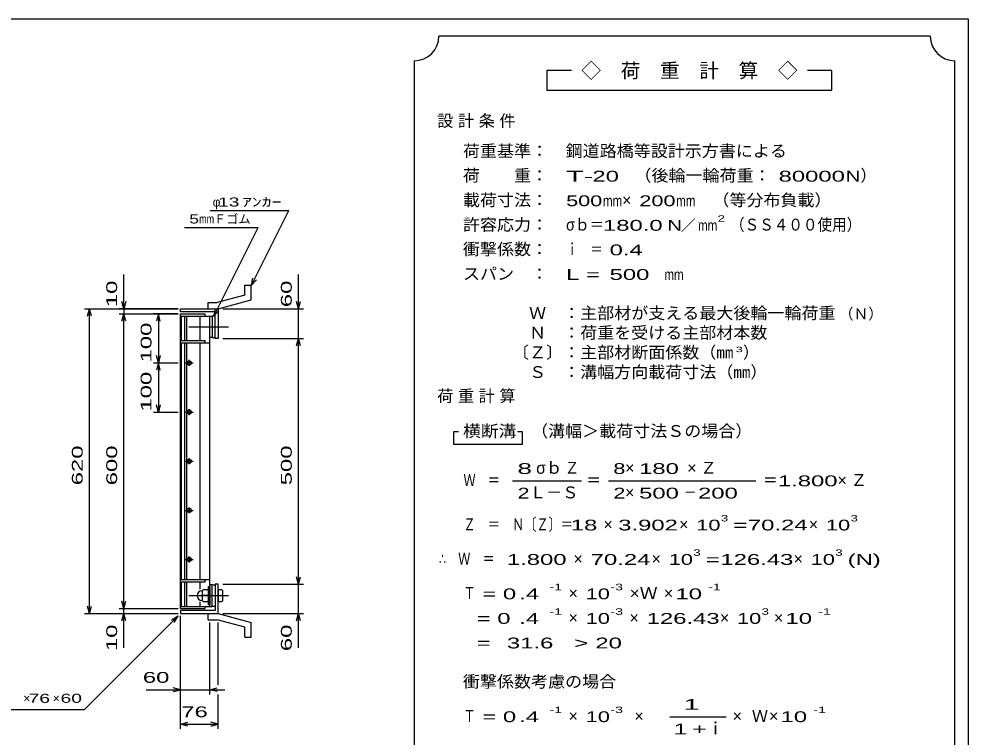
# Model space of a CAD drawing. Units: millimetres, scale not verified. Extents: x -1820 to 1731, y -1282 to 1054.
# Drawn here: x -201 to 1731, y -408 to 1054 of the extents above; entities that cross this region are included whole.
import ezdxf
from ezdxf.enums import TextEntityAlignment as Align

# ---------------------------------------------------------------- set-up
doc = ezdxf.new("R2010")
doc.units = ezdxf.units.MM
doc.header["$LTSCALE"] = 10
doc.linetypes.add('CHAIN', pattern=[18.5, 12, -1.5, 3.5, -1.5])
for name, color, linetype, lineweight in [('0_2', 150, 'Continuous', 25), ('16', 3, 'Continuous', 25), ('19', 6, 'Continuous', 25), ('22', 2, 'Continuous', 25)]:
    doc.layers.add(name, color=color, linetype=linetype, lineweight=lineweight)
doc.styles.add('ベクトル', font='')
doc.styles.get('ベクトル').set_extended_font_data('ベクトル')

msp = doc.modelspace()

# ---------------------------------------------------------------- linework, layer by layer
at = {"layer": '0_2'}
for p, q in [((-1729, 1053.5), (1731, 1053.5)), ((1731, 1053.5), (1731, -1146.5))]:
    msp.add_line(p, q, dxfattribs=at)
at = {"layer": '16'}
for p, q in [((128, 453.5), (178, 453.5)), ((128, 449), (128, 453.5)), ((128, 449), (178, 449)), ((128, -142), (128, 449)), ((128, 449), (188, 449)), ((130, 399), (130, 449)), ((137, 399), (137, 449)), ((141, 399), (141, 449)), ((168, 399), (168, 449)), ((178, 449), (178, 453.5)), ((188, -142), (188, 449)), ((188, 449), (192.5, 449)), ((192.5, 449), (192.5, 405)), ((198.5, 449), (192.5, 449)), ((198.5, 405), (198.5, 449)), ((128, 394.5), (128, 399)), ((128, 399), (178, 399)), ((128, 394.5), (188, 394.5)), ((130, -87.5), (130, 394.5)), ((137, -87.5), (137, 394.5)), ((141, -87.5), (141, 394.5)), ((168, -87.5), (168, 394.5)), ((178, 394.5), (178, 399)), ((192.5, 405), (188, 405)), ((192.5, 405), (198.5, 405)), ((138, 353.5), (154, 353.5)), ((144, 356.5), (148, 356.5)), ((144, 350.5), (148, 350.5)), ((146, 347.5), (146, 359.5)), ((138, 253.5), (154, 253.5)), ((144, 256.5), (148, 256.5)), ((146, 247.5), (146, 259.5)), ((144, 250.5), (148, 250.5)), ((144, 156.5), (148, 156.5)), ((146, 147.5), (146, 159.5)), ((138, 153.5), (154, 153.5)), ((144, 150.5), (148, 150.5)), ((146, 47.5), (146, 59.5)), ((138, 53.5), (154, 53.5)), ((144, 56.5), (148, 56.5)), ((144, 50.5), (148, 50.5)), ((138, -46.5), (154, -46.5)), ((144, -43.5), (148, -43.5)), ((144, -49.5), (148, -49.5)), ((146, -52.5), (146, -40.5)), ((128, -92), (128, -87.5)), ((128, -87.5), (188, -87.5)), ((128, -92), (178, -92)), ((130, -142), (130, -92)), ((137, -142), (137, -92)), ((141, -142), (141, -92)), ((168, -107), (168, -92)), ((178, -92), (178, -87.5)), ((174, -108), (172, -110)), ((172, -110), (172, -130)), ((183, -108), (174, -108)), ((185, -110), (183, -108)), ((185, -138.5), (185, -101.5)), ((185, -101.5), (188, -101.5)), ((192.5, -98), (188, -98)), ((188, -101.5), (188, -138.5)), ((192.5, -142), (192.5, -98)), ((192.5, -98), (198.5, -98)), ((198.5, -98), (198.5, -142)), ((168, -142), (168, -132.5)), ((172, -118), (174, -120)), ((174, -120), (172, -122)), ((172, -130), (174, -132)), ((183, -120), (174, -120)), ((174, -132), (183, -132)), ((183, -120), (185, -118)), ((185, -122), (183, -120)), ((183, -132), (185, -130)), ((128, -142), (178, -142)), ((128, -146.5), (128, -142)), ((128, -142), (188, -142)), ((128, -146.5), (178, -146.5)), ((178, -146.5), (178, -142)), ((188, -138.5), (185, -138.5)), ((188, -142), (192.5, -142)), ((198.5, -142), (192.5, -142))]:
    msp.add_line(p, q, dxfattribs=at)
at = {"layer": '16', "linetype": 'CHAIN'}
for p, q in [((145, 427), (226, 427)), ((145, -120), (226, -120))]:
    msp.add_line(p, q, dxfattribs=at)
at = {"layer": '16'}
for centre, radius, start, end in [((144, 353.5), 3, 90, 270), ((146, 353.5), 4, 46.6, 133.4), ((146, 353.5), 4, 226.6, 313.4), ((148, 353.5), 3, 270, 90), ((144, 253.5), 3, 90, 270), ((146, 253.5), 4, 46.6, 133.4), ((148, 253.5), 3, 270, 90), ((146, 253.5), 4, 226.6, 313.4), ((144, 153.5), 3, 90, 270), ((146, 153.5), 4, 46.6, 133.4), ((148, 153.5), 3, 270, 90), ((146, 153.5), 4, 226.6, 313.4), ((144, 53.5), 3, 90, 270), ((146, 53.5), 4, 46.6, 133.4), ((146, 53.5), 4, 226.6, 313.4), ((148, 53.5), 3, 270, 90), ((144, -46.5), 3, 90, 270), ((146, -46.5), 4, 46.6, 133.4), ((146, -46.5), 4, 226.6, 313.4), ((148, -46.5), 3, 270, 90), ((172, -120), 10, 90, 270)]:
    msp.add_arc(centre, radius, start, end, dxfattribs=at)
at = {"layer": '19'}
for p, q in [((259.11, 511.62), (272.11, 511.62)), ((259.11, 491.6), (259.11, 511.62)), ((272.11, 481.62), (272.11, 511.62)), ((259.11, 491.6), (202.78, 476.51)), ((184.49, 476.51), (202.78, 476.51)), ((184.49, 463.51), (184.49, 476.51)), ((204.5, 463.5), (272.11, 481.62)), ((128, 457.5), (128, 463.5)), ((128, 463.5), (204.5, 463.5)), ((198.5, 457.5), (128, 457.5)), ((184.5, 463.5), (204.5, 463.5)), ((198.5, 403.5), (198.5, 457.5)), ((204.5, 463.5), (204.5, 403.5)), ((204.5, 403.5), (198.5, 403.5)), ((204.5, -96.5), (198.5, -96.5)), ((198.5, -96.5), (198.5, -150.5)), ((204.5, -156.5), (204.5, -96.5)), ((212.5, -108), (204.5, -108)), ((204.5, -108), (204.5, -132)), ((214.5, -110), (212.5, -108)), ((214.5, -130), (214.5, -110)), ((204.5, -120), (212.5, -120)), ((204.5, -132), (212.5, -132)), ((214.5, -118), (212.5, -120)), ((212.5, -120), (214.5, -122)), ((212.5, -132), (214.5, -130)), ((128, -150.5), (128, -156.5)), ((198.5, -150.5), (128, -150.5)), ((128, -156.5), (204.5, -156.5)), ((184.49, -169.51), (184.49, -156.51)), ((184.49, -169.51), (202.78, -169.51)), ((184.5, -156.5), (204.5, -156.5)), ((259.11, -184.6), (202.78, -169.51)), ((204.5, -156.5), (272.11, -174.62)), ((259.11, -204.62), (259.11, -184.6)), ((272.11, -204.62), (272.11, -174.62)), ((259.11, -204.62), (272.11, -204.62))]:
    msp.add_line(p, q, dxfattribs=at)
at = {"layer": '22', "color": 4}
for p, q in [((1654, 1018.5), (654, 1018.5)), ((604, 968.5), (604, -581.5)), ((1704, -581.5), (1704, 968.5)), ((924, 948.5), (874, 948.5)), ((874, 948.5), (874, 908.5)), ((1454, 948.5), (1404, 948.5)), ((1454, 908.5), (1454, 948.5)), ((874, 908.5), (1454, 908.5)), ((188.5, 663.5), (348.5, 663.5)), ((272.5, 511.5), (348.5, 663.5)), ((136, 629), (286, 629)), ((196, 449), (286, 629)), ((13, 463.5), (13, 533.5)), ((272.5, 511.5), (275.5, 526.1)), ((272.5, 511.5), (282.5, 522.5)), ((368.5, 463.5), (368.5, 533.5)), ((13, 463.5), (9, 478.5)), ((17, 478.5), (13, 463.5)), ((368.5, 463.5), (364.5, 478.5)), ((368.5, 463.5), (372.5, 478.5)), ((-67, 463.5), (123, 463.5)), ((-61, 448.5), (-57, 463.5)), ((-53, 448.5), (-57, 463.5)), ((-57, -156.5), (-57, 463.5)), ((123, 463.5), (3, 463.5)), ((3, 453.5), (123, 453.5)), ((9, 438.5), (13, 453.5)), ((13, 463.5), (13, 453.5)), ((17, 438.5), (13, 453.5)), ((13, -146.5), (13, 453.5)), ((123, 453.5), (73, 453.5)), ((83, 453.5), (79, 438.5)), ((87, 438.5), (83, 453.5)), ((83, 453.5), (83, 353.5)), ((196, 449), (199, 463.6)), ((196, 449), (206, 460)), ((214.5, 463.5), (378.5, 463.5)), ((368.5, 403.5), (368.5, 463.5)), ((214.5, 403.5), (378.5, 403.5)), ((364.5, 388.5), (368.5, 403.5)), ((372.5, 388.5), (368.5, 403.5)), ((368.5, -96.5), (368.5, 403.5)), ((83, 353.5), (79, 368.5)), ((87, 368.5), (83, 353.5)), ((73, 353.5), (123, 353.5)), ((83, 353.5), (79, 338.5)), ((87, 338.5), (83, 353.5)), ((83, 353.5), (83, 253.5)), ((73, 253.5), (123, 253.5)), ((83, 253.5), (79, 268.5)), ((87, 268.5), (83, 253.5)), ((694, 213.5), (684, 213.5)), ((684, 213.5), (684, 188.5)), ((824, 213.5), (814, 213.5)), ((824, 188.5), (824, 213.5)), ((684, 188.5), (824, 188.5)), ((804, 113.5), (944, 113.5)), ((999, 113.5), (1299, 113.5)), ((214.5, -96.5), (378.5, -96.5)), ((368.5, -96.5), (364.5, -81.5)), ((368.5, -96.5), (372.5, -81.5)), ((368.5, -156.5), (368.5, -96.5)), ((13, -146.5), (9, -131.5)), ((13, -146.5), (17, -131.5)), ((-57, -156.5), (-61, -141.5)), ((-57, -156.5), (-53, -141.5)), ((3, -146.5), (123, -146.5)), ((13, -156.5), (13, -146.5)), ((-67, -156.5), (123, -156.5)), ((-67, -351.5), (123, -161.5)), ((3, -156.5), (123, -156.5)), ((9, -171.5), (13, -156.5)), ((17, -171.5), (13, -156.5)), ((13, -226.5), (13, -156.5)), ((110, -169.5), (123, -161.5)), ((115, -174.5), (123, -161.5)), ((128, -321.5), (128, -161.5)), ((128, -391.5), (128, -161.5)), ((214.5, -156.5), (378.5, -156.5)), ((364.5, -171.5), (368.5, -156.5)), ((372.5, -171.5), (368.5, -156.5)), ((368.5, -226.5), (368.5, -156.5)), ((188, -321.5), (188, -174.5)), ((204.5, -301.5), (204.5, -174.5)), ((128, -311.5), (113, -307.5)), ((188, -311.5), (203, -307.5)), ((58, -311.5), (128, -311.5)), ((113, -315.5), (128, -311.5)), ((128, -311.5), (188, -311.5)), ((203, -315.5), (188, -311.5)), ((188, -311.5), (218, -311.5)), ((204.5, -391.5), (204.5, -321.5)), ((-267, -351.5), (-67, -351.5)), ((1124, -366.5), (1239, -366.5)), ((128, -381.5), (143, -377.5)), ((143, -385.5), (128, -381.5)), ((128, -381.5), (204.5, -381.5)), ((204.5, -381.5), (189.5, -377.5)), ((189.5, -385.5), (204.5, -381.5))]:
    msp.add_line(p, q, dxfattribs=at)
for centre, start, end in [((604, 1018.5), 270, 0), ((1704, 1018.5), 180, 270)]:
    msp.add_arc(centre, 50, start, end, dxfattribs=at)

# ---------------------------------------------------------------- texts
at = {"layer": '22', "style": 'ベクトル'}
for s, height, p in [('◇\u3000荷\u3000重\u3000計\u3000算\u3000◇', 29.33, (944, 948.5)), ('）', 24.19, (1512, 735)), ('φ', 18.33, (193.5, 681)), ('×', 24.19, (1027, 685)), ('Ｆゴム', 18.33, (196, 646.5)), ('／', 21.99, (1146.5, 633.5)), ('（Ｎ）', 21.99, (1468, 453.5)), ('）', 24.19, (1273, 375)), ('σｂ', 24.19, (852, 140)), ('×', 24.19, (1033, 140)), ('Ｌ－Ｓ', 24.19, (839, 90)), ('×', 24.19, (1033, 90)), ('×', 24.19, (989, 25)), ('×', 24.19, (1143, 25)), ('×', 24.19, (1407, 25)), ('×', 24.19, (928, -45)), ('×', 24.19, (1087, -45)), ('×', 24.19, (1376, -45)), ('×', 24.19, (918, -115)), ('×', 24.19, (1112, -115)), ('×', 24.19, (918, -165)), ('×', 24.19, (1042, -165)), ('×', 24.19, (1226, -165)), ('×', 24.19, (1336, -165)), ('×', 18.33, (-192, -329)), ('×', 18.33, (-132, -329)), ('×', 24.19, (918, -365)), ('×', 24.19, (1052, -365)), ('×', 24.19, (1252, -365)), ('Ｗ', 24.19, (1291, -365)), ('×', 24.19, (1326, -365)), ('ｉ', 24.19, (1200.5, -390))]:
    msp.add_text(s, height=height, dxfattribs=at).set_placement(p, align=Align.MIDDLE_LEFT)
for s, height, width, p in [('荷重基準：\u3000', 24.19, 1.05, (703, 785)), ('鋼道路橋等設計示方書による', 24.19, 1.05, (912, 785)), ('荷\u3000\u3000重：\u3000', 24.19, 1.05, (703, 735)), ('T-', 21.99, 2, (913, 733.5)), (' 20 ', 21.99, 1.65, (953, 733.5)), ('（後輪一輪荷重：', 24.19, 1.05, (1052, 735)), (' 80000', 21.99, 1.65, (1332, 733.5)), ('N', 21.99, 1.4, (1482, 733.5)), ('載荷寸法：\u3000', 24.19, 1.05, (703, 685)), ('\u3000（等分布負載）', 24.19, 1.05, (1176, 685)), (' 13 ', 18.33, 1.6, (193.5, 681)), ('ｱﾝｶｰ', 18.33, 1.6, (253.5, 681)), ('500', 21.99, 1.5, (913, 683.5)), ('mm', 21.99, 0.8, (988, 683.5)), ('200', 21.99, 1.5, (1062, 683.5)), ('mm', 21.99, 0.8, (1137, 683.5)), ('5', 18.33, 1.45, (146, 646.5)), ('mm', 18.33, 0.75, (166, 646.5)), ('許容応力：\u3000', 24.19, 1.05, (703, 635)), ('σｂ＝', 24.19, 0.9, (913, 635)), ('180.0', 21.99, 1.65, (988, 633.5)), ('N', 21.99, 1.4, (1119, 633.5)), ('mm', 21.99, 0.8, (1181.5, 633.5)), ('2', 13.2, 1.5, (1221.5, 647.5)), ('（ＳＳ４００使用）', 24.19, 0.9, (1246.5, 635)), ('衝撃係数：\u3000', 24.19, 1.05, (703, 585)), ('ｉ\u3000＝', 24.19, 0.75, (913, 585)), (' 0.4', 21.99, 1.65, (988, 583.5)), ('スパン\u3000：\u3000', 24.19, 1.05, (703, 535)), ('L =', 21.99, 1.65, (913, 533.5)), (' 500 ', 21.99, 1.65, (988, 533.5)), ('mm', 21.99, 0.8, (1113, 533.5)), ('\u3000Ｗ\u3000：主部材が支える最大後輪一輪荷重', 24.19, 1.05, (803, 455)), ('\u3000Ｎ\u3000：荷重を受ける主部材本数', 24.19, 1.05, (803, 415)), ('〔Ｚ〕：主部材断面係数（㎜', 24.19, 1.05, (803, 375)), ('3', 11, 1.8, (1258, 381)), ('\u3000Ｓ\u3000：溝幅方向載荷寸法（㎜）', 24.19, 1.05, (803, 335)), ('横断溝', 24.19, 1.1, (703, 215)), ('\u3000（溝幅＞載荷寸法Ｓの場合）', 24.19, 1.05, (807, 215)), ('8', 21.99, 1.8, (814, 138.5)), ('Ｚ', 24.19, 0.9, (910, 140)), ('8', 21.99, 1.5, (1009, 138.5)), (' 180 ', 21.99, 1.65, (1048, 138.5)), ('Ｗ\u3000＝', 24.19, 0.75, (704, 115)), ('＝', 24.19, 0.9, (954, 115)), ('＝', 24.19, 0.9, (1314, 115)), ('1.800', 21.99, 1.65, (1344, 113.5)), ('2', 21.99, 1.5, (814, 88.5)), ('2', 21.99, 1.5, (1009, 88.5)), (' 500 ', 21.99, 1.65, (1048, 88.5)), (' 200 ', 21.99, 1.65, (1168, 88.5)), ('－', 24.19, 0.75, (1153, 90)), ('Ｚ\u3000＝\u3000Ｎ〔Ｚ〕＝', 24.19, 0.75, (704, 25)), ('3', 13.2, 1.5, (1228, 37.5)), ('3', 13.2, 1.5, (1492, 37.5)), (' 18 ', 21.99, 1.65, (909, 23.5)), ('3.902', 21.99, 1.65, (1019, 23.5)), ('10', 21.99, 1.5, (1178, 23.5)), ('=', 21.99, 1.7, (1253, 23.5)), ('70.24', 21.99, 1.65, (1283, 23.5)), ('10', 21.99, 1.5, (1442, 23.5)), ('∴\u3000Ｗ\u3000＝', 24.19, 0.75, (654, -45)), (' 1.800', 21.99, 1.65, (779, -46.5)), ('70.24', 21.99, 1.65, (963, -46.5)), ('10', 21.99, 1.5, (1122, -46.5)), ('3', 13.2, 1.5, (1172, -32.5)), ('126.43', 21.99, 1.65, (1227, -46.5)), ('10', 21.99, 1.5, (1411, -46.5)), ('3', 13.2, 1.5, (1461, -32.5)), ('(N)', 21.99, 1.65, (1486, -46.5)), ('=', 21.99, 1.7, (1197, -46.5)), ('-1', 13.2, 1.65, (879, -102.5)), ('-3', 13.2, 1.65, (1003, -102.5)), ('-1', 13.2, 1.65, (1202, -102.5)), ('Ｔ', 24.19, 0.75, (704, -115)), (' = 0', 21.99, 1.65, (729, -116.5)), (' .4 ', 21.99, 1.65, (804, -116.5)), ('10', 21.99, 1.5, (953, -116.5)), ('×Ｗ', 24.19, 1.1, (1042, -115)), (' 10 ', 21.99, 1.65, (1122, -116.5)), ('-1', 13.2, 1.65, (879, -152.5)), ('-3', 13.2, 1.65, (1003, -152.5)), ('3', 13.2, 1.5, (1311, -152.5)), ('-1', 13.2, 1.65, (1426, -152.5)), ('  = 0', 21.99, 1.65, (704, -166.5)), (' .4 ', 21.99, 1.65, (804, -166.5)), ('10', 21.99, 1.5, (953, -166.5)), ('126.43', 21.99, 1.65, (1077, -166.5)), ('10', 21.99, 1.5, (1261, -166.5)), (' 10 ', 21.99, 1.65, (1346, -166.5)), ('  =', 21.99, 1.65, (704, -216.5)), (' 31.6', 21.99, 1.65, (779, -216.5)), ('>', 21.99, 1.7, (929, -216.5)), (' 20 ', 21.99, 1.65, (959, -216.5)), (' 60 ', 21.99, 1.65, (38, -286.5)), ('衝撃係数考慮の場合', 24.19, 1.05, (703, -295)), (' 76 ', 18.33, 1.6, (-192, -329)), (' 60 ', 18.33, 1.6, (-127, -329)), (' 76 ', 21.99, 1.65, (116.25, -356.5)), ('-1', 13.2, 1.65, (879, -352.5)), ('-3', 13.2, 1.65, (1003, -352.5)), ('-1', 13.2, 1.65, (1416, -352.5)), ('Ｔ', 24.19, 0.75, (704, -365)), (' = 0', 21.99, 1.65, (729, -366.5)), (' .4 ', 21.99, 1.65, (804, -366.5)), ('10', 21.99, 1.5, (953, -366.5)), (' 10 ', 21.99, 1.65, (1336, -366.5))]:
    msp.add_text(s, height=height, dxfattribs=dict(at, width=width)).set_placement(p, align=Align.MIDDLE_LEFT)
at = {"layer": '22', "style": 'ベクトル', "width": 1.65}
for s, p in [(' 10 ', (-12, 453.5)), (' 60 ', (343.5, 453.5)), (' 100 ', (58, 341)), (' 100 ', (58, 241)), (' 620 ', (-82, 91)), (' 600 ', (-12, 91)), (' 500 ', (343.5, 91)), (' 10 ', (-12, -246.5)), (' 60 ', (343.5, -246.5))]:
    msp.add_text(s, height=21.99, rotation=90, dxfattribs=at).set_placement(p, align=Align.MIDDLE_LEFT)
at = {"layer": '22', "attachment_point": 4, "style": 'ベクトル'}
for s, insert, char_height in [('\\T1.28;設計条件', (650.5, 845), 24.19), ('\\T1.28;荷重計算', (650.5, 285), 24.19), ('\\T1.42;×Ｚ', (1159.5, 140), 24.19), ('\\T1.42;×Ｚ', (1465.5, 115), 24.19), ('\\T1.25;\\W2;\\~1\\~', (1131.5, -341.5), 21.99), ('\\T1.33;\\W1.75;1+', (1131.5, -391.5), 21.99)]:
    msp.add_mtext(s, dxfattribs=dict(at, insert=insert, char_height=char_height))

doc.saveas('drawing.dxf')
